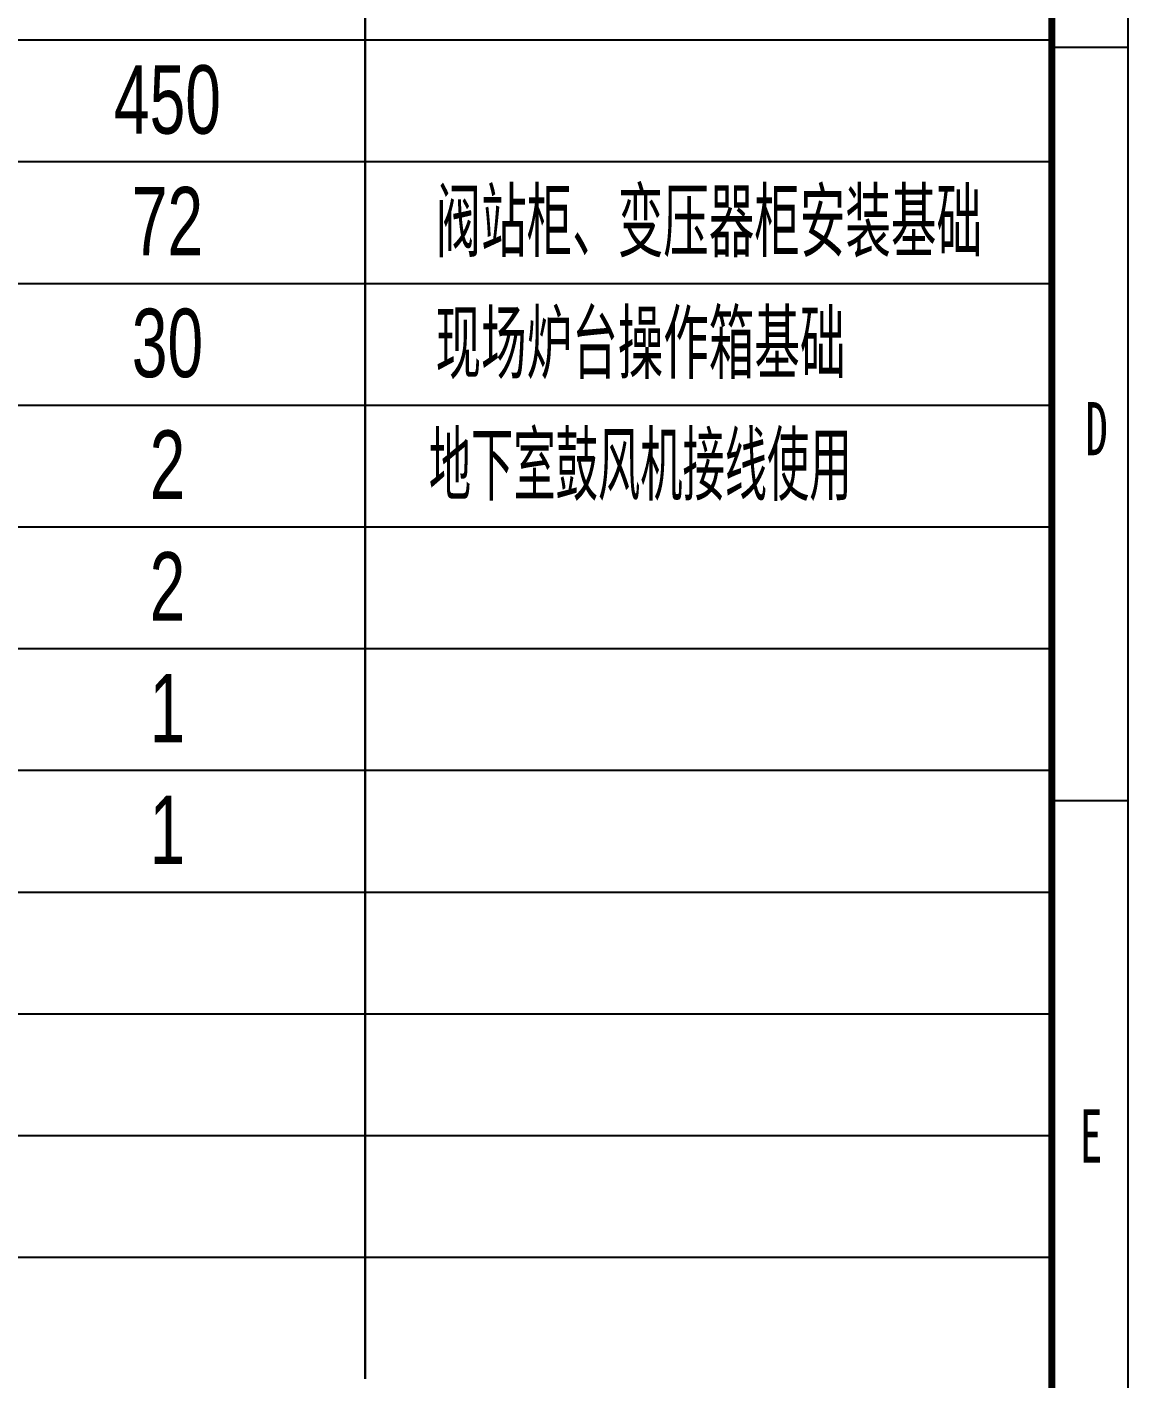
# Model space of a CAD drawing. Header units: millimetres. Extents: x -705761 to 1364679, y -410401 to 446404.
# Drawn here: x -523259 to -516024, y 208076 to 216960 of the extents above; entities that cross this region are included whole.
import ezdxf
from ezdxf.enums import TextEntityAlignment as Align

# ---------------------------------------------------------------- set-up
doc = ezdxf.new("R2010")
doc.units = ezdxf.units.MM
doc.layers.add('TK', color=7, linetype='Continuous')
doc.layers.add('模板-签名-公用', color=3, linetype='Continuous')
doc.layers.add('图框', color=7, linetype='Continuous', lineweight=13)
doc.layers.add('电气文字', color=3, linetype='Continuous', lineweight=30)
doc.styles.get("Standard").update_dxf_attribs({"font": 'arial.ttf'})
doc.styles.add('Style-仿宋_GB2312', font='')
doc.styles.add('宋体', font='', dxfattribs={"width": 0.7, "height": 2.5})
doc.styles.add('宋体_1', font='', dxfattribs={"width": 0.7, "height": 2.386364})
doc.styles.add('首钢设计院H4', font='BSDI_XW.shx', dxfattribs={"width": 0.7, "height": 0.004, "bigfont": 'BSDI_HZ.shx'})
doc.styles.get('Style-仿宋_GB2312').set_extended_font_data('仿宋_GB2312')
doc.styles.get('宋体').set_extended_font_data('SimSun')
doc.styles.get('宋体_1').set_extended_font_data('SimSun')

# ---------------------------------------------------------------- blocks, each defined once
blk = doc.blocks.new('BSIET_专用图框_A3_6')
at = {"layer": '图框', "color": 7, "linetype": 'Continuous', "lineweight": 25}
for p, q in [((0, 148.5), (-5, 148.5)), ((0, 99), (-5, 99))]:
    blk.add_line(p, q, dxfattribs=at)
at = {"layer": '图框', "lineweight": 25}
blk.add_lwpolyline([(-420, 297), (0, 297), (0, 0), (-420, 0)], close=True, dxfattribs=at)
at = {"layer": '图框', "lineweight": 100}
blk.add_lwpolyline([(-395, 292), (-5, 292), (-5, 5), (-395, 5)], close=True, dxfattribs=at)
at = {"layer": 'TK', "style": '宋体', "width": 0.7, "flags": 3}
for tag, p in [('LZHQ_N会签6_T6_H6', (-407.253, 57.082)), ('LZHQ_N会签5_T6_H6', (-407.253, 49.082)), ('LZHQ_N会签4_T6_H6', (-407.253, 41.082)), ('LZHQ_N会签3_T6_H6', (-407.253, 33.082)), ('LZHQ_N会签2_T6_H6', (-407.253, 25.082)), ('LZHQ_N会签1_T6_H6', (-407.253, 17.082))]:
    blk.add_attdef(tag, text='', height=2.5, dxfattribs=at).set_placement(p, align=Align.MIDDLE)
at = {"layer": '图框', "color": 7, "linetype": 'Continuous', "lineweight": 25, "style": 'Style-仿宋_GB2312', "width": 0.628572}
for s, p in [('D', (-2.068, 123.452)), ('E', (-2.426, 76.974))]:
    blk.add_text(s, height=3.5, dxfattribs=at).set_placement(p, align=Align.MIDDLE_CENTER)
at = {"layer": '模板-签名-公用', "style": '宋体', "width": 0.7}
blk.add_attdef('LZTQINS', text='', height=2, dxfattribs=at).set_placement((-5, 5), align=Align.MIDDLE)
at = {"layer": '模板-签名-公用', "style": '宋体', "width": 0.7, "flags": 3}
blk.add_attdef('LZFRAME', (-40.909, 2.064), '', height=3, dxfattribs=at)
blk = doc.blocks.new('BSIET_材料表_5')
at = {"layer": '图框', "color": 7, "linetype": 'Continuous', "lineweight": 30}
blk.add_line((-45.122, 56), (-45.122, 287), dxfattribs=at)
at = {"layer": '图框', "color": 7, "linetype": 'Continuous', "lineweight": 100}
blk.add_line((0, 0), (0, 287), dxfattribs=at)
at = {"layer": '图框', "color": 7, "linetype": 'Continuous', "lineweight": 25}
for p, q in [((-390.122, 144), (-0.122, 144)), ((-390.122, 136), (-0.122, 136)), ((-390.122, 128), (-0.122, 128)), ((-390.122, 120), (-0.122, 120)), ((-390.122, 112), (-0.122, 112)), ((-390.122, 104), (-0.122, 104)), ((-390.122, 96), (-0.122, 96)), ((-390.122, 88), (-0.122, 88)), ((-390.122, 80), (-0.122, 80)), ((-390.122, 72), (-0.122, 72)), ((-390.122, 64), (-0.122, 64))]:
    blk.add_line(p, q, dxfattribs=at)
at = {"layer": '图框', "color": 7, "style": 'Style-仿宋_GB2312', "width": 0.7}
for tag, height, p in [('质量', 3, (-191, 52.5)), ('比例', 3, (-191, 45.5)), ('出图日期', 3, (-191, 38.5)), ('页码', 4, (-38.162, 35.008)), ('总页数', 4, (-19.517, 35.142)), ('版本号', 2.5, (-6.095, 34.926)), ('专业', 3, (-191, 31.5)), ('项目编号', 3, (-191, 24.5)), ('图号', 4, (-24, 21)), ('设计阶段', 3, (-220, 17.5))]:
    blk.add_attdef(tag, text='', height=height, dxfattribs=at).set_placement(p, align=Align.MIDDLE)
at = {"layer": '图框', "style": '宋体_1', "width": 0.7, "flags": 3}
for tag, height, p in [('N审定_T5', 2.5, (-250.932, 52.29)), ('N审核_T5', 2.5, (-250.932, 45.29)), ('N校对_T5', 2.5, (-250.932, 38.29)), ('LZCO_NCB-W67-H36-D10_T7', 3, (-322.972, 34.135)), ('LZCO_NCB-W67-H36-D10_T7', 3, (-322.972, 34.135)), ('N设计_T5', 2.5, (-250.932, 31.29)), ('N制图_T5', 2.5, (-250.932, 24.29))]:
    blk.add_attdef(tag, text='', height=height, dxfattribs=at).set_placement(p, align=Align.MIDDLE_CENTER)
for tag, p in [('N审定_T6_H12_MV0.5_W15', (-231.906, 51.507)), ('N审核_T6_H12_MV0.5_W15', (-231.906, 44.507)), ('N校对_T6_H12_MV0.5_W15', (-231.906, 37.507)), ('N设计_T6_H12_MV0.5_W15', (-231.906, 30.507)), ('N制图_T6_H12_MV0.5_W15', (-231.906, 23.507))]:
    blk.add_attdef(tag, text='', height=1.5, dxfattribs=at).set_placement(p, align=Align.CENTER)
at = {"layer": '图框', "color": 7, "lineweight": 30, "width": 0.7, "flags": 104}
for tag, p in [('项目名称', (-79.178, 49.101)), ('子项', (-111.074, 34.832)), ('图名', (-111, 21))]:
    blk.add_attdef(tag, text='', height=4, dxfattribs=at).set_placement(p, align=Align.MIDDLE_CENTER)
at = {"layer": '图框', "style": '宋体', "width": 0.7, "flags": 3}
blk.add_attdef('LZBARCODE_T1', text='', height=3, dxfattribs=at).set_placement((-364.444, 3.341), align=Align.BOTTOM_RIGHT)

msp = doc.modelspace()

# ---------------------------------------------------------------- block references
at = {"layer": '图框', "color": 1, "lineweight": 35, "xscale": 100, "yscale": 100, "zscale": 100}
for name, p in [('BSIET_专用图框_A3_6', (-516024.39, 201975.8)), ('BSIET_材料表_5', (-516524.39, 202475.8))]:
    msp.add_blockref(name, p, dxfattribs=at)

# ---------------------------------------------------------------- texts
at = {"layer": '电气文字', "color": 4, "style": '首钢设计院H4', "width": 0.7}
for s, p in [('450', (-522336.59, 216484.46)), ('72', (-522336.59, 215684.46)), ('30', (-522336.59, 214884.46)), ('2', (-522336.59, 214084.46))]:
    msp.add_text(s, height=450, dxfattribs=at).set_placement(p, align=Align.MIDDLE_CENTER)
at = {"layer": '电气文字', "style": '首钢设计院H4'}
for s, width, p in [('阀站柜、变压器柜安装基础', 0.7, (-520574.47, 215672.83)), ('现场炉台操作箱基础', 0.7, (-520574.47, 214872.83)), ('地下室鼓风机接线使用', 0.65, (-520619.14, 214072.83))]:
    msp.add_text(s, height=450, dxfattribs=dict(at, width=width)).set_placement(p, align=Align.MIDDLE_LEFT)
at = {"layer": '电气文字', "color": 4, "style": '首钢设计院H4', "width": 0.7}
for s, p in [('2', (-522336.59, 213059.46)), ('1', (-522336.59, 212259.46)), ('1', (-522336.59, 211459.46))]:
    msp.add_text(s, height=450, dxfattribs=at).set_placement(p, align=Align.CENTER)

doc.saveas('drawing.dxf')
